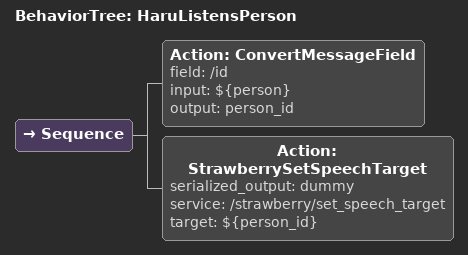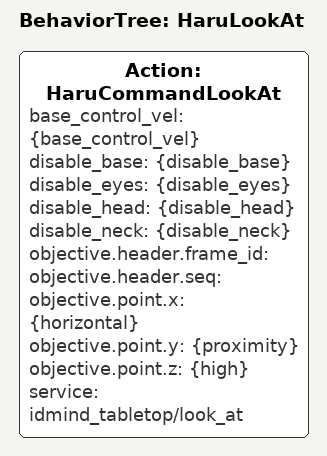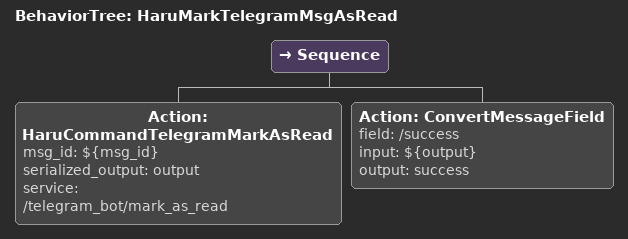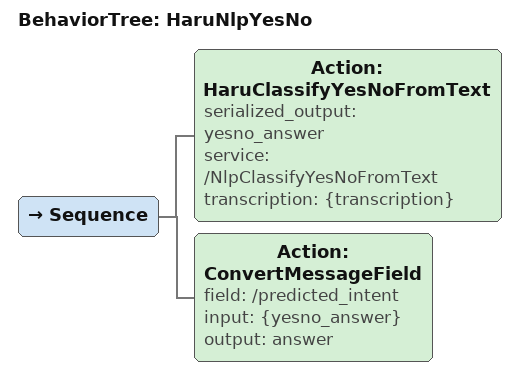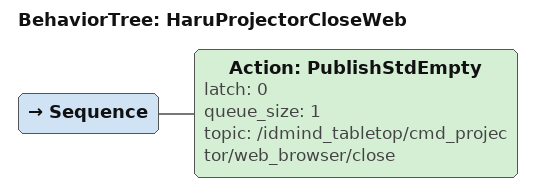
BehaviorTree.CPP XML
<BehaviorTree ID="HaruListensPerson">
    <Sequence>
        <Action ID="ConvertMessageField" field="/id" input="${person}" output="person_id"/>
        <Action ID="StrawberrySetSpeechTarget" serialized_output="dummy" service="/strawberry/set_speech_target" target="${person_id}"/>
    </Sequence>
</BehaviorTree>

<BehaviorTree ID="HaruLookAt">
    <Action ID="HaruCommandLookAt" base_control_vel="{base_control_vel}" disable_base="{disable_base}" disable_eyes="{disable_eyes}" disable_head="{disable_head}" disable_neck="{disable_neck}" objective.header.frame_id="" objective.header.seq="" objective.point.x="{horizontal}" objective.point.y="{proximity}" objective.point.z="{high}" service="idmind_tabletop/look_at"/>
</BehaviorTree>

<BehaviorTree ID="HaruMarkTelegramMsgAsRead">
    <Sequence>
        <Action ID="HaruCommandTelegramMarkAsRead" msg_id="${msg_id}" serialized_output="output" service="/telegram_bot/mark_as_read"/>
        <Action ID="ConvertMessageField" field="/success" input="${output}" output="success"/>
    </Sequence>
</BehaviorTree>

<BehaviorTree ID="HaruNlpYesNo">
    <Sequence>
        <Action ID="HaruClassifyYesNoFromText" serialized_output="yesno_answer" service="/NlpClassifyYesNoFromText" transcription="{transcription}"/>
        <Action ID="ConvertMessageField" field="/predicted_intent" input="{yesno_answer}" output="answer"/>
    </Sequence>
</BehaviorTree>

<BehaviorTree ID="HaruProjectorCloseWeb">
    <Sequence>
        <Action ID="PublishStdEmpty" latch="0" queue_size="1" topic="/idmind_tabletop/cmd_projector/web_browser/close"/>
    </Sequence>
</BehaviorTree>
